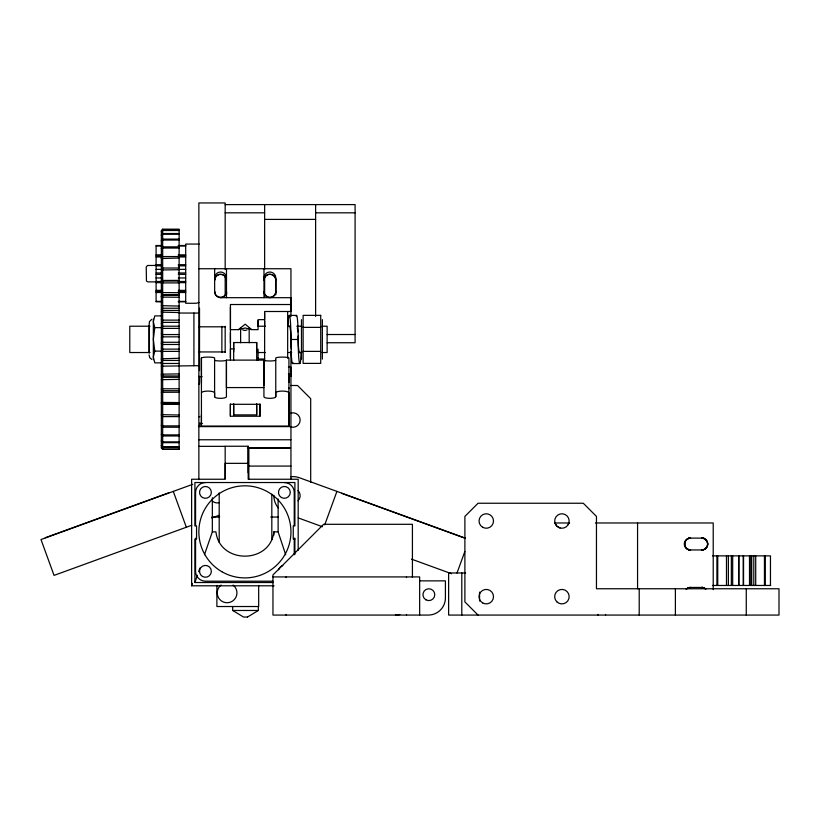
<?xml version="1.0" encoding="UTF-8"?>
<svg xmlns="http://www.w3.org/2000/svg" width="820" height="820" viewBox="0 0 820 820"><rect width="100%" height="100%" fill="white"/><g stroke="black" fill="none" stroke-linecap="round" stroke-linejoin="round"><path stroke-width="1.23" d="M263.927 360.113L263.927 396.726A5.925 1.63 0 0 0 269.852 398.346A5.925 1.63 0 0 0 275.766 396.726L275.766 392.893A6.58 1.804 0 0 1 282.346 391.089A6.58 1.804 0 0 1 288.927 392.893L288.927 426.072L201.433 426.072L201.433 358.063A6.58 0.963 0 0 1 208.013 357.1A6.58 0.963 0 0 1 214.594 358.063L214.594 396.726A5.925 1.63 0 0 0 220.518 398.346A5.925 1.63 0 0 0 226.433 396.726L226.433 360.113L263.927 360.113A5.925 0.871 0 0 0 269.852 360.974A5.925 0.871 0 0 0 275.766 360.113L275.766 358.063A6.58 0.963 0 0 1 282.346 357.1A6.58 0.963 0 0 1 288.927 358.063L288.927 382.489M201.433 382.489L201.433 358.063M214.594 396.726L214.594 392.893A6.58 1.804 0 0 0 208.013 391.089A6.58 1.804 0 0 0 201.433 392.893M226.433 361.794L226.433 387.573L263.927 387.573M230.379 416.232L230.379 404.301L259.981 404.301L259.981 416.232L230.379 416.232L230.379 403.973M230.43 360.144L230.43 304.527L290.946 304.527M256.691 405.521L256.691 414.889L233.669 414.889L233.669 405.521M233.669 351.913L233.669 342.545L256.691 342.545L256.691 360.257M225.172 478.675L225.172 446.244L248.193 446.244L248.193 479.239L298.183 479.239L298.183 550.281M256.691 351.913L256.691 342.545M258.064 357.868L258.064 359.037L264.635 359.037M258.064 349.146L258.064 360.072M258.064 326.216L258.064 320.774M263.927 385.615L263.927 361.804M264.635 326.216L264.635 320.774M264.635 313.004L264.635 319.646L258.064 319.646L258.064 329.671L251.73 329.609L245.221 327.979L238.312 329.64L245.221 324.207L251.73 329.609M288.927 388.639L288.927 387.798M290.946 376.544L290.946 367.165L288.445 367.165M162.104 315.895L154.775 315.895L153.35 321.768L154.775 327.641L153.35 339.377L154.775 351.114L153.35 356.987L154.775 362.86L162.104 362.86M285.708 554.771L278.123 531.862L273.88 531.862C270.149 564.232 219.657 564.232 215.926 531.862L212.339 531.862L204.457 554.771M274.085 585.798L191.624 585.798L192.454 583.389M273.378 582.518L194.904 582.518L197.394 575.281M198.645 571.663L199.885 568.045M324.74 524.851L336.917 491.395M457.017 573.006L464.848 551.491M568.188 524.626L568.906 522.883A7.236 7.236 0 0 0 560.05 514.017A7.236 7.236 0 0 0 556.8 526.122L560.05 527.998M161.355 248.368L162.678 246.861L179.119 246.861M161.355 240.629L162.678 239.122L179.119 239.122M161.355 258.044L162.678 256.558L179.119 256.558M161.355 235.002L162.678 233.526L179.119 233.526M161.355 269.452L162.678 268.027L179.119 268.027M161.355 296.133L162.678 294.769L179.119 294.769M161.355 282.346L162.678 281.014L179.119 281.014M162.678 229.169L161.355 230.481L161.355 447.945L162.678 449.309L179.119 449.309L179.119 229.169L162.678 229.169L162.678 233.105M161.355 309.478L162.678 308.228L179.119 308.228M161.355 296.45L162.678 295.251L179.119 295.251M161.355 323.469L162.678 322.362L179.119 322.362M161.355 311.477L162.678 310.421L179.119 310.421M161.355 235.196L162.678 234.161L179.119 234.161M686.012 589.18L690.194 587.448L702.75 587.448M161.355 337.768L162.678 336.846L179.119 336.846M161.355 327.098L162.678 326.206L179.119 326.206M161.355 240.926L162.678 240.055L179.119 240.055M247.486 617.05L258.341 610.47L258.341 606.523M161.355 352.098L162.678 351.38L179.119 351.38M161.355 342.986L162.678 342.278L179.119 342.278M161.355 248.747L162.678 248.06L179.119 248.06M151.731 319.359L149.424 321.655L149.096 325.438M247.045 329.917L244.903 330.501L242.761 329.917M290.946 413.085L291.049 413.044A7.236 7.236 0 0 1 300.161 420.035A7.236 7.236 0 0 1 291.049 427.025L290.946 426.984M161.355 366.161L198.86 365.689M161.355 358.781L179.119 358.279M161.355 258.505L179.119 258.023M45.284 537.736L168.92 492.738M192.71 484.323L41 539.539L54.048 575.394L191.767 525.271M211.775 517.984L219.073 515.329M161.355 374.176L179.119 373.889M161.355 379.65L179.119 379.373M161.355 269.975L179.119 269.708M199.188 302.457L196.226 303.267L185.699 303.267L185.699 244.063L199.27 244.063M161.355 280.46L179.119 280.389M161.355 282.931L179.119 282.89M161.355 392.288L179.119 392.237M225.172 204.6L355.091 204.6L355.091 342.739L327.077 342.739M225.172 212.821L264.635 212.821M315.618 212.821L355.091 212.821M264.635 219.401L315.618 219.401M179.119 230.184L162.678 230.184L161.355 231.599L162.678 230.502L179.119 230.502M162.268 245.518L156.097 245.518L156.097 301.821L162.268 301.821M178.299 245.518L185.699 245.518M156.097 245.938L162.268 245.938M178.299 245.938L185.699 245.938M156.097 254.846L162.268 254.846M178.299 254.846L185.699 254.846M156.097 255.84L162.268 255.84M178.299 255.84L185.699 255.84M156.097 256.957L162.268 256.957M178.299 256.957L185.699 256.957M156.097 264.686L162.268 264.686M178.299 264.686L185.699 264.686M156.712 265.444L147.446 265.495L146.226 267.094L146.452 281.065L147.877 281.885L156.712 281.885M156.097 265.844L162.268 265.844M178.299 265.844L185.699 265.844M198.86 268.734L290.946 268.734L290.946 316.602M156.097 269.37L162.268 269.37M178.299 269.37L185.699 269.37M156.097 272.978L162.268 272.978M178.299 272.978L185.699 272.978M156.097 274.362L162.268 274.362M178.299 274.362L185.699 274.362M156.097 277.959L162.268 277.959M178.299 277.959L185.699 277.959M156.097 281.486L162.268 281.486M178.299 281.486L185.699 281.486M156.097 282.644L162.268 282.644M178.299 282.644L185.699 282.644M156.097 290.372L162.268 290.372M178.299 290.372L185.699 290.372M156.097 291.489L162.268 291.489M178.299 291.489L185.699 291.489M156.097 292.494L162.268 292.494M178.299 292.494L185.699 292.494M179.119 292.73L161.355 292.566M179.119 297.27L161.355 297.086M214.645 291.756A5.925 5.925 0 0 0 220.559 297.68L290.946 297.68L290.946 311.497L264.635 311.497L264.635 361.466M156.097 301.391L162.268 301.391M178.299 301.391L185.699 301.391M178.299 301.821L185.699 301.821M179.119 306.065L161.355 305.675M179.119 312.543L161.355 312.143M179.119 313.035L198.86 313.066M289.306 315.413L296.543 315.413M179.119 320.118L162.678 320.118L161.355 319.492M150.029 326.216L129.785 326.216L129.785 352.528L150.029 352.528M257.89 326.216L265.352 326.216M287.912 326.216L290.444 326.216M296.768 326.216L301.832 326.216M322.065 326.216L327.129 326.216L327.129 352.528L322.065 352.528M198.86 326.811L225.172 326.811M303.123 327.375L320.712 327.375M154.775 327.641L162.104 327.641M179.119 328.389L162.678 328.389L161.355 327.785M238.712 329.609L230.43 329.671L230.43 307.1M327.077 334.519L355.091 334.519M179.119 334.57L162.678 334.57L161.355 333.74M288.876 326.667A13.263 1.64 -90 0 1 290.946 339.48L298.183 339.48A13.263 1.65 90 0 0 300.253 352.292M179.119 344.472L162.678 344.472L161.355 343.672M233.966 348.91L230.43 348.91L230.43 357.868M179.119 349.125L162.678 349.125L161.355 348.111M154.775 351.114L162.104 351.114M303.123 351.38L320.712 351.38M198.86 351.944L225.172 351.944M257.89 352.528L265.352 352.528M287.912 352.528L291.705 352.528M299.3 352.528L301.832 352.528M179.119 360.441L162.678 360.441L161.355 359.457M179.119 363.465L162.678 363.465L161.355 362.296M292.596 363.547L299.833 363.547M288.425 374.043L290.946 374.043M179.119 375.96L162.678 375.96L161.355 374.822M198.86 376.39L199.516 376.39L199.516 384.139M199.516 376.667L202.079 376.667M179.119 377.303L162.678 377.303L161.355 375.99M198.86 383.883L199.516 383.883M290.946 385.492L297.527 385.492L310.688 398.653L310.688 482.344M179.119 388.752L161.355 388.813L162.678 390.32M179.119 390.699L162.678 390.699L161.355 389.428M179.119 402.569L161.355 402.415M179.119 403.983L161.355 403.788M179.119 404.352L162.678 404.352L161.355 402.968M179.119 415.033L161.355 414.664M179.119 416.611L162.678 416.611L161.355 415.156M198.86 416.734L199.844 416.734M199.844 423.438L202.366 423.438M198.86 425.621L199.844 425.621L199.844 423.079M179.119 425.887L162.678 425.887L161.355 425.303M198.86 426.605L290.946 426.605M179.119 427.22L162.678 427.22L161.355 425.723M179.119 434.897L162.678 434.897L161.355 434.108M161.355 434.446L162.678 435.963L179.119 435.963M198.86 439.766L290.946 439.766M179.119 441.867L162.678 441.867L161.355 440.904M179.119 442.646L162.678 442.646L161.355 441.15M198.86 446.346L225.172 446.346M179.119 446.654L162.678 446.654L161.355 445.526M179.119 447.125L162.678 447.125L161.355 445.68M247.466 447.658L290.946 447.658L290.946 351.554M247.783 448.314L290.946 448.314L290.946 479.239M179.119 449.155L162.678 449.155L161.355 447.894M248.193 463.341L225.172 463.341L225.172 479.239L191.624 479.239L191.624 585.798M248.849 466.078L290.946 466.078M212.011 517.061L219.668 517.061M270.723 517.061L278.38 517.061M554.556 522.976L569.562 522.976M595.392 522.976L713.216 522.976L713.216 589.662M688.441 538.115L704.011 538.115M294.892 539.099L293.252 539.099L293.252 525.938L294.892 525.938L294.892 482.529L194.904 482.529L194.904 525.938L196.554 525.938L196.554 539.099L194.904 539.099L194.904 582.518M688.441 549.953L702.75 549.953M712.601 555.868L770.462 555.868L770.462 585.47M465.627 572.975L448.632 572.975L448.632 615.072L779 615.072L779 588.76L596.458 588.76L596.458 516.405L583.297 503.244L478.05 503.244L464.889 516.405L464.889 601.921L478.05 615.072M272.957 576.921L419.655 576.921L419.655 615.072M420.035 580.867L445.414 580.867L445.414 597.975A17.107 17.107 0 0 1 428.306 615.072L272.957 615.072L272.957 574.943L323.613 524.298L412.419 524.298L412.419 577.454M272.916 581.195L205.43 581.195A9.871 9.871 0 0 1 195.57 571.335L195.57 538.227M712.601 585.47L770.697 585.47M232.685 606.523L232.685 610.47L258.341 610.47M247.466 617.05L243.55 617.05L232.685 610.47M465.278 538.115L299.443 477.752A19.075 19.075 0 0 0 290.844 476.717M341.561 493.302L345.876 494.88M346.337 495.044L459.784 536.331M460.235 536.505L464.868 538.186M298.224 517.912L322.455 526.727M411.476 559.137L451.564 573.723M151.731 359.385L149.671 357.592L149.096 354.927M554.935 522.883L556.8 526.122A7.236 7.236 0 0 0 568.906 522.883M173.286 491.395L186.335 527.239M226.484 280.245L224.752 276.063A5.925 5.925 0 0 0 214.645 280.245M226.668 293.806L226.484 291.756A5.925 5.925 0 0 1 220.559 297.68M226.433 360.113L226.433 360.134A5.925 0.871 0 0 1 220.518 360.974A5.925 0.871 0 0 1 214.594 360.113M765.265 555.868L765.265 585.47M764.445 555.868L764.445 585.47M755.712 555.868L755.712 585.47M753.816 555.868L753.816 585.47M751.725 555.868L751.725 585.47M750.833 555.868L750.833 585.47M749.511 555.868L749.511 585.47M746.272 588.76L746.272 615.072M743.555 555.868L743.555 585.47M743.238 555.868L743.238 585.47M738.943 555.868L738.943 585.47M738.625 555.868L738.625 585.47M732.67 555.868L732.67 585.47M731.348 555.868L731.348 585.47M728.365 555.868L728.365 585.47M726.479 555.868L726.479 585.47M717.736 555.868L717.736 585.47M716.916 555.868L716.916 585.47M675.393 588.76L675.393 615.072M639.21 588.76L639.21 615.072M637.57 522.976L637.57 588.76M605.56 614.416L605.56 615.072M598.077 614.416L598.077 615.072M479.556 592.112L479.556 601.039M461.793 572.975L461.793 615.072M406.494 576.921L406.494 577.567M406.494 614.426L406.494 615.072M322.362 319.646L322.362 359.109M315.618 204.6L315.618 316.448M301.473 319.646L301.473 359.109M294.892 538.217L294.892 554.422M294.236 525.497L294.236 492.389A9.871 9.871 0 0 0 284.376 482.529M294.236 538.227L294.236 554.781M288.927 374.986L288.927 426.072M287.666 311.497L287.666 358.237M286.118 576.921L286.118 577.567M286.118 614.426L286.118 615.072M278.123 498.97L278.123 531.862M275.817 294.718L275.817 280.071A5.925 5.832 0 0 0 269.903 274.239A5.925 5.832 0 0 0 263.978 280.071M275.766 360.113L275.766 396.726M273.88 531.862L273.88 535.153M271.82 494.152L271.82 539.724M264.635 204.6L264.635 269.196M264.635 275.582L264.635 296.01M263.978 268.734L263.978 297.68M259.981 403.973L259.981 416.232M258.669 585.429L258.669 606.523L216.89 606.523L216.89 585.429M256.691 403.594L256.691 414.889M249.177 327.979L249.177 342.78M248.849 448.314L248.849 479.239M248.193 446.244L248.193 472.761M240.629 327.979L240.629 342.78M233.669 342.545L233.669 360.257M233.669 403.594L233.669 414.889M230.43 332.469L230.43 342.955M226.484 268.734L226.484 297.68M225.172 269.39L225.172 202.95L198.86 202.95L198.86 479.618M225.172 276.606L225.172 295.63M225.172 326.278L225.172 352.477M221.882 326.278L221.882 352.477M219.196 492.881L219.196 542.256M214.645 268.734L214.645 293.509M212.339 497.709L212.339 531.862M201.433 414.746L201.433 426.072M199.516 308.125L199.516 370.619M195.57 525.497L195.57 492.389A9.871 9.871 0 0 1 205.43 482.529M193.92 313.035L193.92 365.689M162.678 233.526L162.678 435.963M162.678 436.517L162.678 449.309M153.35 319.041L153.35 359.713M149.25 325.919L149.25 352.836M149.096 325.919L149.096 352.836M687.631 588.237A5.925 5.832 -90 0 1 690.543 587.448M701.879 587.448A5.925 5.832 -90 0 1 704.8 588.237M690.194 549.953A5.925 5.925 0 0 1 684.269 544.029A5.925 5.925 0 0 1 690.194 538.115M687.232 588.237A5.925 5.925 0 0 1 690.194 587.448M701.705 538.115A5.925 5.925 0 0 1 707.629 544.029A5.925 5.925 0 0 1 701.705 549.953M399.842 614.487A17.107 17.107 0 0 1 395.414 615.072M219.145 502.67A7.236 7.236 0 0 1 212.154 500.794M298.039 490.565A7.236 7.236 0 0 1 298.039 500.794M278.308 507.939A19.075 19.075 0 0 1 273.849 495.259M278.656 569.797A5.925 5.925 0 0 1 282.838 565.615M226.484 291.407A5.925 5.832 0 0 1 220.559 297.24A5.925 5.832 0 0 1 214.645 291.407M214.645 280.071A5.925 5.832 0 0 1 220.559 274.239A5.925 5.832 0 0 1 226.484 280.071M275.817 291.407A5.925 5.832 0 0 1 269.903 297.24A5.925 5.832 0 0 1 263.978 291.407M263.978 291.756A5.925 5.925 0 0 0 269.903 297.68A5.925 5.925 0 0 0 275.817 291.756L275.817 277.939A5.925 5.925 0 0 0 269.903 272.025A5.925 5.925 0 0 0 263.978 277.939M214.645 277.939A5.925 5.925 0 0 1 220.559 272.025A5.925 5.925 0 0 1 226.484 277.939M263.978 280.245A5.925 5.925 0 0 1 269.903 274.321A5.925 5.925 0 0 1 275.817 280.245M233.095 585.049A9.871 9.871 0 0 1 234.366 599.543A9.871 9.871 0 0 1 219.811 599.543A9.871 9.871 0 0 1 221.082 585.049M296.112 316.233A24.067 1.64 90 0 1 298.183 339.48A24.067 1.64 -90 0 0 299.351 362.512A24.067 1.64 -90 0 0 301.196 352.846M297.363 328A13.263 1.64 90 0 1 297.885 331.874M298.131 336.046A13.263 1.64 90 0 1 298.183 339.48M293.017 362.727A24.067 1.64 90 0 1 290.946 339.48A24.067 1.64 -90 0 0 289.788 316.448A24.067 1.64 -90 0 0 287.943 326.114M291.428 348.859A13.263 1.65 -90 0 1 290.946 339.48M320.712 315.362L303.123 315.362L303.123 363.383L320.712 363.383L320.712 315.362M703.242 587.653L701.705 587.448A5.925 5.925 0 0 1 705.897 589.18L703.242 587.653M482.652 527.27A7.236 7.236 0 0 0 493.507 521.007A7.236 7.236 0 0 0 482.652 514.745A7.236 7.236 0 0 0 482.652 527.27M684.71 544.029A5.925 5.832 90 0 0 690.543 549.953A5.925 5.832 -90 0 1 684.71 544.029A5.925 5.832 90 0 1 690.543 538.115A5.925 5.832 -90 0 0 684.71 544.029M707.711 544.029A5.925 5.832 -90 0 0 701.879 538.115A5.925 5.832 90 0 1 707.711 544.029A5.925 5.832 -90 0 1 701.879 549.953A5.925 5.832 90 0 0 707.711 544.029M425.898 599.809A5.925 5.925 0 0 0 434.784 594.684A5.925 5.925 0 0 0 425.898 589.559A5.925 5.925 0 0 0 425.898 599.809M556.8 601.777A7.236 7.236 0 0 0 568.906 598.528A7.236 7.236 0 0 0 560.05 589.662A7.236 7.236 0 0 0 556.8 601.777M482.652 602.925A7.236 7.236 0 0 0 493.507 596.652A7.236 7.236 0 0 0 482.652 590.39A7.236 7.236 0 0 0 482.652 602.925M202.478 576.46A5.925 5.925 0 0 0 211.355 571.335A5.925 5.925 0 0 0 202.478 566.2A5.925 5.925 0 0 0 202.478 576.46M281.414 497.514A5.925 5.925 0 0 0 290.29 492.389A5.925 5.925 0 0 0 281.414 487.264A5.925 5.925 0 0 0 281.414 497.514M202.478 497.514A5.925 5.925 0 0 0 211.355 492.389A5.925 5.925 0 0 0 202.478 487.264A5.925 5.925 0 0 0 202.478 497.514M221.882 571.735A46.043 46.043 0 0 0 290.946 531.862A46.043 46.043 0 0 0 221.882 491.979A46.043 46.043 0 0 0 221.882 571.735"/></g></svg>
